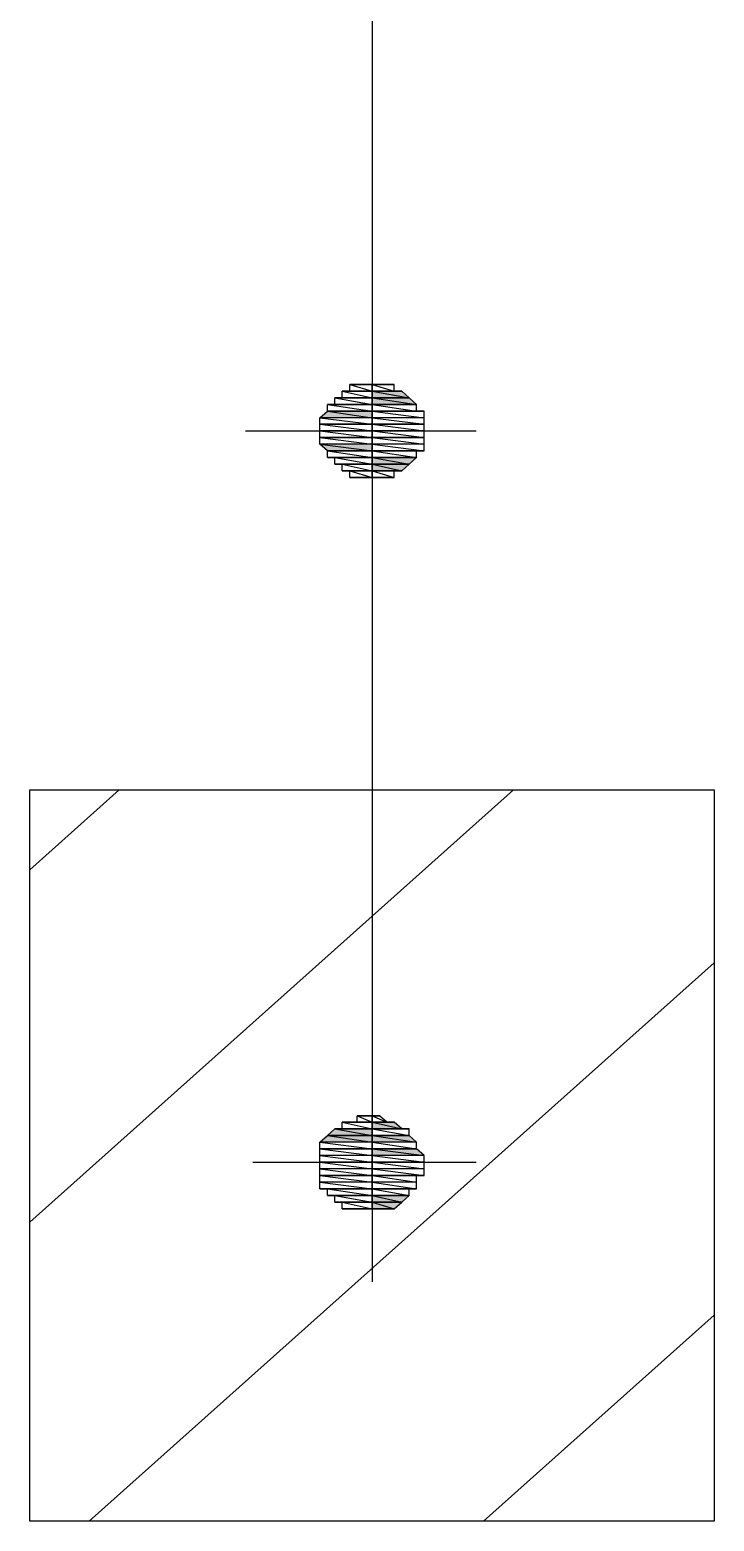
# Model space of a CAD drawing. Header units: millimetres. Extents: x 0 to 420, y 0 to 297.
# Drawn here: x 144.81 to 148.56, y 23 to 31.16 of the extents above; entities that cross this region are included whole.
import ezdxf

# ---------------------------------------------------------------- set-up
doc = ezdxf.new("R2010")
doc.units = ezdxf.units.MM

# ---------------------------------------------------------------- blocks, each defined once
blk = doc.blocks.new('0_TCM_4503_AIVD_AD_NOTE_BLOCK-43783565-2284')
at = {"linetype": 'Continuous'}
for points in [[(146.687, 29.1861), (146.8907, 29.1498), (146.85, 29.1861)], [(146.687, 29.1498), (146.8907, 29.1498), (146.687, 29.1861)], [(146.687, 29.1498), (146.9315, 29.1134), (146.8907, 29.1498)], [(146.687, 29.1134), (146.9315, 29.1134), (146.687, 29.1498)], [(146.4018, 29.0406), (146.687, 29.0406), (146.4425, 29.077)], [(146.4425, 29.077), (146.687, 29.0406), (146.687, 29.077)], [(146.4018, 28.895), (146.687, 28.8586), (146.687, 28.895)], [(146.4425, 28.8586), (146.687, 28.8586), (146.4018, 28.895)], [(146.687, 28.8223), (146.8907, 28.7859), (146.9315, 28.8223)], [(146.687, 28.7859), (146.8907, 28.7859), (146.687, 28.8223)], [(146.687, 28.7859), (146.85, 28.7495), (146.8907, 28.7859)], [(146.687, 28.7495), (146.85, 28.7495), (146.687, 28.7859)], [(146.4425, 25.1106), (146.687, 25.1106), (146.4833, 25.147)], [(146.4833, 25.147), (146.687, 25.1106), (146.687, 25.147)], [(146.687, 25.1833), (146.85, 25.147), (146.8092, 25.1833)], [(146.687, 25.147), (146.85, 25.147), (146.687, 25.1833)], [(146.4018, 25.0742), (146.687, 25.0742), (146.4425, 25.1106)], [(146.4425, 25.1106), (146.687, 25.0742), (146.687, 25.1106)], [(146.687, 25.1106), (146.9315, 25.0742), (146.8907, 25.1106)], [(146.687, 25.0742), (146.9315, 25.0742), (146.687, 25.1106)], [(146.687, 25.0378), (146.9722, 25.0014), (146.9315, 25.0378)], [(146.687, 25.0014), (146.9722, 25.0014), (146.687, 25.0378)], [(146.687, 24.7831), (146.85, 24.7467), (146.8907, 24.7831)], [(146.687, 24.7467), (146.85, 24.7467), (146.687, 24.7831)], [(146.687, 24.7467), (146.8092, 24.7103), (146.85, 24.7467)], [(146.687, 24.7103), (146.8092, 24.7103), (146.687, 24.7467)]]:
    blk.add_hatch(color=7, dxfattribs=at).paths.add_polyline_path(points)
at = {"color": 7, "linetype": 'Continuous'}
for p, q in [((146.687, 37.6284), (146.687, 24.31)), ((146.524, 29.1498), (146.4833, 29.1498)), ((146.4833, 29.1498), (146.687, 29.1498)), ((146.687, 29.1498), (146.4833, 29.1498)), ((146.4833, 29.1498), (146.687, 29.1134)), ((146.4833, 29.1498), (146.687, 29.1134)), ((146.4833, 29.1134), (146.4833, 29.1498)), ((146.5648, 29.1861), (146.524, 29.1861)), ((146.524, 29.1861), (146.687, 29.1861)), ((146.687, 29.1861), (146.524, 29.1861)), ((146.524, 29.1861), (146.687, 29.1498)), ((146.524, 29.1861), (146.687, 29.1498)), ((146.524, 29.1498), (146.524, 29.1861)), ((146.687, 29.1498), (146.524, 29.1498)), ((146.687, 29.1498), (146.524, 29.1498)), ((146.524, 29.1498), (146.687, 29.1498)), ((146.687, 29.1498), (146.524, 29.1498)), ((146.687, 29.2225), (146.5648, 29.2225)), ((146.5648, 29.2225), (146.6055, 29.2225)), ((146.687, 29.2225), (146.5648, 29.2225)), ((146.5648, 29.2225), (146.687, 29.1861)), ((146.5648, 29.2225), (146.687, 29.1861)), ((146.5648, 29.1861), (146.5648, 29.2225)), ((146.687, 29.1861), (146.5648, 29.1861)), ((146.687, 29.1861), (146.5648, 29.1861)), ((146.5648, 29.1861), (146.687, 29.1861)), ((146.687, 29.1861), (146.5648, 29.1861)), ((146.6463, 29.2225), (146.6055, 29.2225)), ((146.6055, 29.2225), (146.687, 29.2225)), ((146.687, 29.2225), (146.6055, 29.2225)), ((146.6055, 29.2225), (146.687, 29.2225)), ((146.6055, 29.2225), (146.687, 29.2225)), ((146.6463, 29.2225), (146.687, 29.2225)), ((146.687, 29.2225), (146.6463, 29.2225)), ((146.6463, 29.2225), (146.687, 29.2225)), ((146.687, 29.2225), (146.6463, 29.2225)), ((146.687, 29.2225), (146.6463, 29.2225)), ((146.6463, 29.2225), (146.687, 29.2225)), ((146.687, 29.2225), (146.6463, 29.2225)), ((146.6463, 29.2225), (146.687, 29.2225)), ((146.687, 29.2225), (146.6463, 29.2225)), ((146.687, 29.2225), (146.7277, 29.2225)), ((146.7277, 29.2225), (146.687, 29.2225)), ((146.7685, 29.2225), (146.687, 29.2225)), ((146.687, 29.2225), (146.7685, 29.2225)), ((146.687, 29.2225), (146.7685, 29.2225)), ((146.7685, 29.2225), (146.687, 29.2225)), ((146.7685, 29.2225), (146.687, 29.2225)), ((146.687, 29.2225), (146.7685, 29.2225)), ((146.7685, 29.2225), (146.687, 29.2225)), ((146.687, 29.2225), (146.7277, 29.2225)), ((146.8092, 29.2225), (146.687, 29.2225)), ((146.687, 29.2225), (146.8092, 29.2225)), ((146.8092, 29.2225), (146.687, 29.2225)), ((146.687, 29.2225), (146.7685, 29.2225)), ((146.8092, 29.2225), (146.687, 29.2225)), ((146.687, 29.2225), (146.8092, 29.1861)), ((146.687, 29.2225), (146.8092, 29.1861)), ((146.687, 29.1861), (146.687, 29.2225)), ((146.687, 29.1861), (146.687, 29.2225)), ((146.8092, 29.1861), (146.687, 29.1861)), ((146.85, 29.1861), (146.687, 29.1861)), ((146.687, 29.1861), (146.85, 29.1861)), ((146.85, 29.1861), (146.687, 29.1861)), ((146.687, 29.1861), (146.8092, 29.1861)), ((146.85, 29.1861), (146.687, 29.1861)), ((146.687, 29.1861), (146.8907, 29.1498)), ((146.687, 29.1861), (146.8907, 29.1498)), ((146.687, 29.1498), (146.687, 29.1861)), ((146.687, 29.1498), (146.687, 29.1861)), ((146.8907, 29.1498), (146.687, 29.1498)), ((146.8907, 29.1498), (146.687, 29.1498)), ((146.687, 29.1498), (146.8907, 29.1498)), ((146.687, 29.1498), (146.8907, 29.1498)), ((146.8907, 29.1498), (146.687, 29.1498)), ((146.8907, 29.1498), (146.687, 29.1498)), ((146.687, 29.1498), (146.9315, 29.1134)), ((146.687, 29.1498), (146.9315, 29.1134)), ((146.687, 29.1134), (146.687, 29.1498)), ((146.687, 29.1134), (146.687, 29.1498)), ((146.7277, 29.2225), (146.7685, 29.2225)), ((146.7685, 29.2225), (146.8092, 29.2225)), ((146.8092, 29.1861), (146.8092, 29.2225)), ((146.8092, 29.1861), (146.85, 29.1861)), ((146.8907, 29.1498), (146.85, 29.1861)), ((146.9315, 29.1134), (146.8907, 29.1498)), ((146.4018, 29.0406), (146.4425, 29.077)), ((146.4833, 29.1134), (146.4425, 29.1134)), ((146.4425, 29.1134), (146.687, 29.1134)), ((146.687, 29.1134), (146.4425, 29.1134)), ((146.4425, 29.1134), (146.687, 29.077)), ((146.4425, 29.1134), (146.687, 29.077)), ((146.4425, 29.077), (146.4425, 29.1134)), ((146.687, 29.077), (146.4425, 29.077)), ((146.687, 29.077), (146.4425, 29.077)), ((146.4425, 29.077), (146.687, 29.077)), ((146.4425, 29.077), (146.687, 29.077)), ((146.687, 29.077), (146.4425, 29.077)), ((146.687, 29.077), (146.4425, 29.077)), ((146.4425, 29.077), (146.687, 29.0406)), ((146.4425, 29.077), (146.687, 29.0406)), ((146.687, 29.1134), (146.4833, 29.1134)), ((146.687, 29.1134), (146.4833, 29.1134)), ((146.4833, 29.1134), (146.687, 29.1134)), ((146.687, 29.1134), (146.4833, 29.1134)), ((146.9315, 29.1134), (146.687, 29.1134)), ((146.9315, 29.1134), (146.687, 29.1134)), ((146.687, 29.1134), (146.9315, 29.1134)), ((146.687, 29.1134), (146.9315, 29.1134)), ((146.9315, 29.1134), (146.687, 29.1134)), ((146.9315, 29.1134), (146.687, 29.1134)), ((146.687, 29.1134), (146.9315, 29.077)), ((146.687, 29.1134), (146.9315, 29.077)), ((146.687, 29.077), (146.687, 29.1134)), ((146.687, 29.077), (146.687, 29.1134)), ((146.9315, 29.077), (146.687, 29.077)), ((146.9722, 29.077), (146.687, 29.077)), ((146.687, 29.077), (146.9722, 29.077)), ((146.9722, 29.077), (146.687, 29.077)), ((146.687, 29.077), (146.9315, 29.077)), ((146.9722, 29.077), (146.687, 29.077)), ((146.687, 29.077), (146.9722, 29.0406)), ((146.687, 29.077), (146.9722, 29.0406)), ((146.687, 29.0406), (146.687, 29.077)), ((146.687, 29.0406), (146.687, 29.077)), ((146.9315, 29.077), (146.9315, 29.1134)), ((146.9315, 29.077), (146.9722, 29.077)), ((146.9722, 29.0406), (146.9722, 29.077)), ((146.687, 29.0406), (146.4018, 29.0406)), ((146.687, 29.0406), (146.4018, 29.0406)), ((146.4018, 29.0406), (146.687, 29.0042)), ((146.4018, 29.0406), (146.687, 29.0042)), ((146.4018, 29.0042), (146.4018, 29.0406)), ((146.687, 29.0042), (146.4018, 29.0042)), ((146.4018, 29.0042), (146.687, 28.9678)), ((146.4018, 29.0042), (146.687, 28.9678)), ((146.4018, 28.9678), (146.4018, 29.0042)), ((146.687, 29.0042), (146.4018, 29.0042)), ((146.687, 29.0042), (146.4018, 29.0042)), ((146.4018, 29.0042), (146.687, 29.0042)), ((146.4018, 29.0042), (146.687, 29.0042)), ((146.687, 29.0042), (146.4018, 29.0042)), ((146.9722, 29.0406), (146.687, 29.0406)), ((146.9722, 29.0406), (146.687, 29.0406)), ((146.687, 29.0406), (146.9722, 29.0042)), ((146.687, 29.0406), (146.9722, 29.0042)), ((146.687, 29.0042), (146.687, 29.0406)), ((146.687, 29.0042), (146.687, 29.0406)), ((146.687, 28.9678), (146.687, 29.0042)), ((146.9722, 29.0042), (146.687, 29.0042)), ((146.9722, 29.0042), (146.687, 29.0042)), ((146.687, 29.0042), (146.9722, 29.0042)), ((146.687, 29.0042), (146.9722, 29.0042)), ((146.9722, 29.0042), (146.687, 29.0042)), ((146.9722, 29.0042), (146.687, 29.0042)), ((146.687, 29.0042), (146.9722, 28.9678)), ((146.687, 29.0042), (146.9722, 28.9678)), ((146.687, 28.9678), (146.687, 29.0042)), ((146.9722, 29.0042), (146.9722, 29.0406)), ((146.9722, 28.9678), (146.9722, 29.0042)), ((145.9943, 28.9678), (147.2574, 28.9678)), ((146.687, 28.9678), (146.4018, 28.9678)), ((146.687, 28.9678), (146.4018, 28.9678)), ((146.4018, 28.9678), (146.687, 28.9314)), ((146.4018, 28.9678), (146.687, 28.9314)), ((146.4018, 28.9314), (146.4018, 28.9678)), ((146.687, 28.9314), (146.4018, 28.9314)), ((146.687, 28.9314), (146.4018, 28.9314)), ((146.4018, 28.9314), (146.687, 28.9314)), ((146.4018, 28.9314), (146.687, 28.9314)), ((146.687, 28.9314), (146.4018, 28.9314)), ((146.687, 28.9314), (146.4018, 28.9314)), ((146.4018, 28.9314), (146.687, 28.895)), ((146.4018, 28.9314), (146.687, 28.895)), ((146.4018, 28.895), (146.4018, 28.9314)), ((146.687, 28.9314), (146.687, 28.9678)), ((146.9722, 28.9678), (146.687, 28.9678)), ((146.9722, 28.9678), (146.687, 28.9678)), ((146.687, 28.9678), (146.9722, 28.9314)), ((146.687, 28.9678), (146.9722, 28.9314)), ((146.687, 28.9314), (146.687, 28.9678)), ((146.687, 28.895), (146.687, 28.9314)), ((146.9722, 28.9314), (146.687, 28.9314)), ((146.9722, 28.9314), (146.687, 28.9314)), ((146.687, 28.9314), (146.9722, 28.9314)), ((146.687, 28.9314), (146.9722, 28.9314)), ((146.9722, 28.9314), (146.687, 28.9314)), ((146.9722, 28.9314), (146.687, 28.9314)), ((146.687, 28.9314), (146.9722, 28.895)), ((146.687, 28.9314), (146.9722, 28.895)), ((146.687, 28.895), (146.687, 28.9314)), ((146.9722, 28.9314), (146.9722, 28.9678)), ((146.9722, 28.895), (146.9722, 28.9314)), ((146.687, 28.895), (146.4018, 28.895)), ((146.687, 28.895), (146.4018, 28.895)), ((146.4018, 28.895), (146.687, 28.8586)), ((146.4018, 28.895), (146.687, 28.8586)), ((146.4425, 28.8586), (146.4018, 28.895)), ((146.687, 28.8586), (146.4425, 28.8586)), ((146.687, 28.8586), (146.4425, 28.8586)), ((146.4425, 28.8586), (146.687, 28.8586)), ((146.4425, 28.8586), (146.687, 28.8586)), ((146.687, 28.8586), (146.4425, 28.8586)), ((146.687, 28.8586), (146.4425, 28.8586)), ((146.4425, 28.8586), (146.687, 28.8223)), ((146.4425, 28.8586), (146.687, 28.8223)), ((146.4425, 28.8223), (146.4425, 28.8586)), ((146.687, 28.8223), (146.4425, 28.8223)), ((146.687, 28.8223), (146.4425, 28.8223)), ((146.4425, 28.8223), (146.4833, 28.8223)), ((146.4425, 28.8223), (146.687, 28.8223)), ((146.687, 28.8223), (146.4425, 28.8223)), ((146.4833, 28.8223), (146.687, 28.8223)), ((146.687, 28.8223), (146.4833, 28.8223)), ((146.4833, 28.8223), (146.687, 28.7859)), ((146.4833, 28.8223), (146.687, 28.7859)), ((146.4833, 28.7859), (146.4833, 28.8223)), ((146.687, 28.8586), (146.687, 28.895)), ((146.9722, 28.895), (146.687, 28.895)), ((146.9722, 28.895), (146.687, 28.895)), ((146.687, 28.895), (146.9722, 28.8586)), ((146.687, 28.895), (146.9722, 28.8586)), ((146.687, 28.8586), (146.687, 28.895)), ((146.687, 28.8223), (146.687, 28.8586)), ((146.9722, 28.8586), (146.687, 28.8586)), ((146.9315, 28.8586), (146.687, 28.8586)), ((146.687, 28.8586), (146.9315, 28.8586)), ((146.9315, 28.8586), (146.687, 28.8586)), ((146.687, 28.8586), (146.9722, 28.8586)), ((146.9315, 28.8586), (146.687, 28.8586)), ((146.687, 28.8586), (146.9315, 28.8223)), ((146.687, 28.8586), (146.9315, 28.8223)), ((146.687, 28.8223), (146.687, 28.8586)), ((146.687, 28.7859), (146.687, 28.8223)), ((146.9315, 28.8223), (146.687, 28.8223)), ((146.9315, 28.8223), (146.687, 28.8223)), ((146.687, 28.8223), (146.9315, 28.8223)), ((146.687, 28.8223), (146.9315, 28.8223)), ((146.9315, 28.8223), (146.687, 28.8223)), ((146.9315, 28.8223), (146.687, 28.8223)), ((146.687, 28.8223), (146.8907, 28.7859)), ((146.687, 28.8223), (146.8907, 28.7859)), ((146.687, 28.7859), (146.687, 28.8223)), ((146.8907, 28.7859), (146.9315, 28.8223)), ((146.9722, 28.8586), (146.9315, 28.8586)), ((146.9315, 28.8223), (146.9315, 28.8586)), ((146.9722, 28.8586), (146.9722, 28.895)), ((146.687, 28.7859), (146.4833, 28.7859)), ((146.687, 28.7859), (146.4833, 28.7859)), ((146.4833, 28.7859), (146.524, 28.7859)), ((146.4833, 28.7859), (146.687, 28.7859)), ((146.687, 28.7859), (146.4833, 28.7859)), ((146.524, 28.7859), (146.687, 28.7859)), ((146.687, 28.7859), (146.524, 28.7859)), ((146.524, 28.7859), (146.687, 28.7495)), ((146.524, 28.7859), (146.687, 28.7495)), ((146.524, 28.7495), (146.524, 28.7859)), ((146.687, 28.7495), (146.524, 28.7495)), ((146.687, 28.7495), (146.524, 28.7495)), ((146.524, 28.7495), (146.5648, 28.7495)), ((146.524, 28.7495), (146.687, 28.7495)), ((146.687, 28.7495), (146.524, 28.7495)), ((146.5648, 28.7495), (146.687, 28.7495)), ((146.687, 28.7495), (146.5648, 28.7495)), ((146.5648, 28.7495), (146.687, 28.7131)), ((146.5648, 28.7495), (146.687, 28.7131)), ((146.5648, 28.7131), (146.5648, 28.7495)), ((146.687, 28.7495), (146.687, 28.7859)), ((146.8907, 28.7859), (146.687, 28.7859)), ((146.8907, 28.7859), (146.687, 28.7859)), ((146.687, 28.7859), (146.8907, 28.7859)), ((146.687, 28.7859), (146.8907, 28.7859)), ((146.8907, 28.7859), (146.687, 28.7859)), ((146.8907, 28.7859), (146.687, 28.7859)), ((146.687, 28.7859), (146.85, 28.7495)), ((146.687, 28.7859), (146.85, 28.7495)), ((146.687, 28.7495), (146.687, 28.7859)), ((146.687, 28.7131), (146.687, 28.7495)), ((146.85, 28.7495), (146.687, 28.7495)), ((146.8092, 28.7495), (146.687, 28.7495)), ((146.687, 28.7495), (146.8092, 28.7495)), ((146.8092, 28.7495), (146.687, 28.7495)), ((146.687, 28.7495), (146.85, 28.7495)), ((146.8092, 28.7495), (146.687, 28.7495)), ((146.687, 28.7495), (146.8092, 28.7131)), ((146.687, 28.7495), (146.8092, 28.7131)), ((146.687, 28.7131), (146.687, 28.7495)), ((146.85, 28.7495), (146.8092, 28.7495)), ((146.8092, 28.7131), (146.8092, 28.7495)), ((146.85, 28.7495), (146.8907, 28.7859)), ((146.687, 28.7131), (146.5648, 28.7131)), ((146.687, 28.7131), (146.5648, 28.7131)), ((146.5648, 28.7131), (146.6055, 28.7131)), ((146.5648, 28.7131), (146.687, 28.7131)), ((146.687, 28.7131), (146.5648, 28.7131)), ((146.6055, 28.7131), (146.687, 28.7131)), ((146.687, 28.7131), (146.6055, 28.7131)), ((146.6055, 28.7131), (146.687, 28.7131)), ((146.6055, 28.7131), (146.687, 28.7131)), ((146.6463, 28.7131), (146.6055, 28.7131)), ((146.687, 28.7131), (146.6463, 28.7131)), ((146.687, 28.7131), (146.6463, 28.7131)), ((146.6463, 28.7131), (146.687, 28.7131)), ((146.6463, 28.7131), (146.687, 28.7131)), ((146.687, 28.7131), (146.6463, 28.7131)), ((146.687, 28.7131), (146.6463, 28.7131)), ((146.6463, 28.7131), (146.687, 28.7131)), ((146.8092, 28.7131), (146.687, 28.7131)), ((146.7685, 28.7131), (146.687, 28.7131)), ((146.687, 28.7131), (146.7685, 28.7131)), ((146.687, 28.7131), (146.7685, 28.7131)), ((146.7685, 28.7131), (146.687, 28.7131)), ((146.7685, 28.7131), (146.687, 28.7131)), ((146.687, 28.7131), (146.7685, 28.7131)), ((146.7685, 28.7131), (146.687, 28.7131)), ((146.687, 28.7131), (146.8092, 28.7131)), ((146.687, 28.7131), (146.7277, 28.7131)), ((146.7277, 28.7131), (146.687, 28.7131)), ((146.7277, 28.7131), (146.687, 28.7131)), ((146.687, 28.7131), (146.7277, 28.7131)), ((146.7277, 28.7131), (146.687, 28.7131)), ((146.687, 28.7131), (146.7685, 28.7131)), ((146.7685, 28.7131), (146.7277, 28.7131)), ((146.8092, 28.7131), (146.7685, 28.7131)), ((144.8127, 24.6375), (147.4612, 27.0028)), ((144.8127, 23), (144.8127, 27.0028)), ((144.8127, 27.0028), (148.5613, 27.0028)), ((144.8127, 26.5661), (145.3016, 27.0028)), ((148.5613, 27.0028), (148.5613, 23)), ((145.1387, 23), (148.5613, 26.0567)), ((146.4425, 25.1106), (146.4833, 25.147)), ((146.524, 25.147), (146.4833, 25.147)), ((146.4833, 25.147), (146.687, 25.147)), ((146.687, 25.147), (146.4833, 25.147)), ((146.4833, 25.147), (146.687, 25.147)), ((146.687, 25.147), (146.4833, 25.147)), ((146.4833, 25.147), (146.687, 25.147)), ((146.687, 25.147), (146.4833, 25.147)), ((146.4833, 25.147), (146.687, 25.1106)), ((146.4833, 25.147), (146.687, 25.1106)), ((146.687, 25.1833), (146.524, 25.1833)), ((146.524, 25.1833), (146.5648, 25.1833)), ((146.687, 25.1833), (146.524, 25.1833)), ((146.524, 25.1833), (146.687, 25.147)), ((146.524, 25.1833), (146.687, 25.147)), ((146.524, 25.147), (146.524, 25.1833)), ((146.687, 25.147), (146.524, 25.147)), ((146.687, 25.147), (146.524, 25.147)), ((146.524, 25.147), (146.687, 25.147)), ((146.687, 25.147), (146.524, 25.147)), ((146.6055, 25.1833), (146.5648, 25.1833)), ((146.5648, 25.1833), (146.687, 25.1833)), ((146.687, 25.1833), (146.5648, 25.1833)), ((146.5648, 25.1833), (146.687, 25.1833)), ((146.5648, 25.1833), (146.687, 25.1833)), ((146.687, 25.2197), (146.6055, 25.2197)), ((146.6055, 25.2197), (146.6463, 25.2197)), ((146.687, 25.2197), (146.6055, 25.2197)), ((146.6055, 25.2197), (146.687, 25.1833)), ((146.6055, 25.2197), (146.687, 25.1833)), ((146.6055, 25.1833), (146.6055, 25.2197)), ((146.687, 25.1833), (146.6055, 25.1833)), ((146.687, 25.1833), (146.6055, 25.1833)), ((146.6055, 25.1833), (146.687, 25.1833)), ((146.687, 25.1833), (146.6055, 25.1833)), ((146.6463, 25.2197), (146.687, 25.2197)), ((146.687, 25.2197), (146.6463, 25.2197)), ((146.6463, 25.2197), (146.687, 25.2197)), ((146.6463, 25.2197), (146.687, 25.2197)), ((146.687, 25.2197), (146.6463, 25.2197)), ((146.687, 25.1833), (146.687, 25.2197)), ((146.687, 25.2197), (146.7277, 25.2197)), ((146.7277, 25.2197), (146.687, 25.2197)), ((146.7277, 25.2197), (146.687, 25.2197)), ((146.687, 25.2197), (146.7277, 25.2197)), ((146.7277, 25.2197), (146.687, 25.2197)), ((146.687, 25.2197), (146.7685, 25.1833)), ((146.687, 25.2197), (146.7685, 25.1833)), ((146.687, 25.1833), (146.687, 25.2197)), ((146.687, 25.147), (146.687, 25.1833)), ((146.7685, 25.1833), (146.687, 25.1833)), ((146.7685, 25.1833), (146.687, 25.1833)), ((146.687, 25.1833), (146.7685, 25.1833)), ((146.687, 25.1833), (146.7685, 25.1833)), ((146.7685, 25.1833), (146.687, 25.1833)), ((146.8092, 25.1833), (146.687, 25.1833)), ((146.687, 25.1833), (146.8092, 25.1833)), ((146.8092, 25.1833), (146.687, 25.1833)), ((146.687, 25.1833), (146.7685, 25.1833)), ((146.8092, 25.1833), (146.687, 25.1833)), ((146.687, 25.1833), (146.85, 25.147)), ((146.687, 25.1833), (146.85, 25.147)), ((146.687, 25.147), (146.687, 25.1833)), ((146.687, 25.1106), (146.687, 25.147)), ((146.85, 25.147), (146.687, 25.147)), ((146.85, 25.147), (146.687, 25.147)), ((146.687, 25.147), (146.85, 25.147)), ((146.687, 25.147), (146.85, 25.147)), ((146.85, 25.147), (146.687, 25.147)), ((146.8907, 25.147), (146.687, 25.147)), ((146.687, 25.147), (146.8907, 25.147)), ((146.8907, 25.147), (146.687, 25.147)), ((146.687, 25.147), (146.85, 25.147)), ((146.8907, 25.147), (146.687, 25.147)), ((146.687, 25.147), (146.8907, 25.1106)), ((146.687, 25.147), (146.8907, 25.1106)), ((146.687, 25.1106), (146.687, 25.147)), ((146.7685, 25.1833), (146.7277, 25.2197)), ((146.7685, 25.1833), (146.8092, 25.1833)), ((146.85, 25.147), (146.8092, 25.1833)), ((146.85, 25.147), (146.8907, 25.147)), ((146.8907, 25.1106), (146.8907, 25.147)), ((146.4018, 25.0742), (146.4425, 25.1106)), ((146.687, 25.0742), (146.4018, 25.0742)), ((146.687, 25.0742), (146.4018, 25.0742)), ((146.4018, 25.0742), (146.687, 25.0378)), ((146.4018, 25.0742), (146.687, 25.0378)), ((146.4018, 25.0378), (146.4018, 25.0742)), ((146.687, 25.1106), (146.4425, 25.1106)), ((146.687, 25.1106), (146.4425, 25.1106)), ((146.4425, 25.1106), (146.687, 25.1106)), ((146.4425, 25.1106), (146.687, 25.1106)), ((146.687, 25.1106), (146.4425, 25.1106)), ((146.687, 25.1106), (146.4425, 25.1106)), ((146.4425, 25.1106), (146.687, 25.0742)), ((146.4425, 25.1106), (146.687, 25.0742)), ((146.687, 25.0742), (146.687, 25.1106)), ((146.8907, 25.1106), (146.687, 25.1106)), ((146.8907, 25.1106), (146.687, 25.1106)), ((146.687, 25.1106), (146.8907, 25.1106)), ((146.687, 25.1106), (146.8907, 25.1106)), ((146.8907, 25.1106), (146.687, 25.1106)), ((146.8907, 25.1106), (146.687, 25.1106)), ((146.687, 25.1106), (146.9315, 25.0742)), ((146.687, 25.1106), (146.9315, 25.0742)), ((146.687, 25.0742), (146.687, 25.1106)), ((146.687, 25.0378), (146.687, 25.0742)), ((146.9315, 25.0742), (146.687, 25.0742)), ((146.9315, 25.0742), (146.687, 25.0742)), ((146.687, 25.0742), (146.9315, 25.0378)), ((146.687, 25.0742), (146.9315, 25.0378)), ((146.687, 25.0378), (146.687, 25.0742)), ((146.9315, 25.0742), (146.8907, 25.1106)), ((146.9315, 25.0378), (146.9315, 25.0742)), ((146.687, 25.0378), (146.4018, 25.0378)), ((146.687, 25.0378), (146.4018, 25.0378)), ((146.4018, 25.0378), (146.687, 25.0378)), ((146.4018, 25.0378), (146.687, 25.0378)), ((146.687, 25.0378), (146.4018, 25.0378)), ((146.687, 25.0378), (146.4018, 25.0378)), ((146.4018, 25.0378), (146.687, 25.0014)), ((146.4018, 25.0378), (146.687, 25.0014)), ((146.4018, 25.0014), (146.4018, 25.0378)), ((146.687, 25.0014), (146.4018, 25.0014)), ((146.687, 25.0014), (146.4018, 25.0014)), ((146.4018, 25.0014), (146.687, 24.965)), ((146.4018, 25.0014), (146.687, 24.965)), ((146.4018, 24.965), (146.4018, 25.0014)), ((146.687, 25.0014), (146.687, 25.0378)), ((146.9315, 25.0378), (146.687, 25.0378)), ((146.9315, 25.0378), (146.687, 25.0378)), ((146.687, 25.0378), (146.9315, 25.0378)), ((146.687, 25.0378), (146.9315, 25.0378)), ((146.9315, 25.0378), (146.687, 25.0378)), ((146.9315, 25.0378), (146.687, 25.0378)), ((146.687, 25.0378), (146.9722, 25.0014)), ((146.687, 25.0378), (146.9722, 25.0014)), ((146.687, 25.0014), (146.687, 25.0378)), ((146.687, 24.965), (146.687, 25.0014)), ((146.9722, 25.0014), (146.687, 25.0014)), ((146.9722, 25.0014), (146.687, 25.0014)), ((146.687, 25.0014), (146.9722, 24.965)), ((146.687, 25.0014), (146.9722, 24.965)), ((146.687, 24.965), (146.687, 25.0014)), ((146.9722, 25.0014), (146.9315, 25.0378)), ((146.9722, 24.965), (146.9722, 25.0014)), ((146.0351, 24.965), (147.2574, 24.965)), ((146.687, 24.965), (146.4018, 24.965)), ((146.687, 24.965), (146.4018, 24.965)), ((146.4018, 24.965), (146.687, 24.965)), ((146.4018, 24.965), (146.687, 24.965)), ((146.687, 24.965), (146.4018, 24.965)), ((146.687, 24.965), (146.4018, 24.965)), ((146.4018, 24.965), (146.687, 24.9286)), ((146.4018, 24.965), (146.687, 24.9286)), ((146.4018, 24.9286), (146.4018, 24.965)), ((146.687, 24.9286), (146.4018, 24.9286)), ((146.687, 24.9286), (146.4018, 24.9286)), ((146.4018, 24.9286), (146.687, 24.8922)), ((146.4018, 24.9286), (146.687, 24.8922)), ((146.4018, 24.8922), (146.4018, 24.9286)), ((146.687, 24.9286), (146.687, 24.965)), ((146.9722, 24.965), (146.687, 24.965)), ((146.9722, 24.965), (146.687, 24.965)), ((146.687, 24.965), (146.9722, 24.965)), ((146.687, 24.965), (146.9722, 24.965)), ((146.9722, 24.965), (146.687, 24.965)), ((146.9722, 24.965), (146.687, 24.965)), ((146.687, 24.965), (146.9722, 24.9286)), ((146.687, 24.965), (146.9722, 24.9286)), ((146.687, 24.9286), (146.687, 24.965)), ((146.687, 24.8922), (146.687, 24.9286)), ((146.9722, 24.9286), (146.687, 24.9286)), ((146.9722, 24.9286), (146.687, 24.9286)), ((146.687, 24.9286), (146.9722, 24.8922)), ((146.687, 24.9286), (146.9722, 24.8922)), ((146.687, 24.8922), (146.687, 24.9286)), ((146.9722, 24.9286), (146.9722, 24.965)), ((146.9722, 24.8922), (146.9722, 24.9286)), ((146.687, 24.8922), (146.4018, 24.8922)), ((146.687, 24.8922), (146.4018, 24.8922)), ((146.4018, 24.8922), (146.687, 24.8922)), ((146.4018, 24.8922), (146.687, 24.8922)), ((146.687, 24.8922), (146.4018, 24.8922)), ((146.687, 24.8922), (146.4018, 24.8922)), ((146.4018, 24.8922), (146.687, 24.8558)), ((146.4018, 24.8922), (146.687, 24.8558)), ((146.4018, 24.8558), (146.4018, 24.8922)), ((146.687, 24.8558), (146.4018, 24.8558)), ((146.687, 24.8558), (146.4018, 24.8558)), ((146.4018, 24.8558), (146.687, 24.8195)), ((146.4018, 24.8558), (146.687, 24.8195)), ((146.4018, 24.8195), (146.4018, 24.8558)), ((146.687, 24.8195), (146.4018, 24.8195)), ((146.687, 24.8195), (146.4018, 24.8195)), ((146.4018, 24.8195), (146.4425, 24.8195)), ((146.4018, 24.8195), (146.687, 24.8195)), ((146.687, 24.8195), (146.4018, 24.8195)), ((146.4425, 24.8195), (146.687, 24.8195)), ((146.687, 24.8195), (146.4425, 24.8195)), ((146.4425, 24.8195), (146.687, 24.7831)), ((146.4425, 24.8195), (146.687, 24.7831)), ((146.4425, 24.7831), (146.4425, 24.8195)), ((146.687, 24.8558), (146.687, 24.8922)), ((146.9722, 24.8922), (146.687, 24.8922)), ((146.9315, 24.8922), (146.687, 24.8922)), ((146.687, 24.8922), (146.9315, 24.8922)), ((146.9315, 24.8922), (146.687, 24.8922)), ((146.687, 24.8922), (146.9722, 24.8922)), ((146.9315, 24.8922), (146.687, 24.8922)), ((146.687, 24.8922), (146.9315, 24.8558)), ((146.687, 24.8922), (146.9315, 24.8558)), ((146.687, 24.8558), (146.687, 24.8922)), ((146.687, 24.8195), (146.687, 24.8558)), ((146.9315, 24.8558), (146.687, 24.8558)), ((146.9315, 24.8558), (146.687, 24.8558)), ((146.687, 24.8558), (146.9315, 24.8195)), ((146.687, 24.8558), (146.9315, 24.8195)), ((146.687, 24.8195), (146.687, 24.8558)), ((146.8907, 24.8195), (146.687, 24.8195)), ((146.687, 24.8195), (146.8907, 24.7831)), ((146.687, 24.8195), (146.8907, 24.7831)), ((146.687, 24.7831), (146.687, 24.8195)), ((146.687, 24.7831), (146.687, 24.8195)), ((146.9315, 24.8195), (146.687, 24.8195)), ((146.8907, 24.8195), (146.687, 24.8195)), ((146.687, 24.8195), (146.8907, 24.8195)), ((146.8907, 24.8195), (146.687, 24.8195)), ((146.687, 24.8195), (146.9315, 24.8195)), ((146.8907, 24.7831), (146.8907, 24.8195)), ((146.9315, 24.8195), (146.8907, 24.8195)), ((146.9722, 24.8922), (146.9315, 24.8922)), ((146.9315, 24.8558), (146.9315, 24.8922)), ((146.9315, 24.8195), (146.9315, 24.8558)), ((146.687, 24.7831), (146.4425, 24.7831)), ((146.687, 24.7831), (146.4425, 24.7831)), ((146.4425, 24.7831), (146.4833, 24.7831)), ((146.4425, 24.7831), (146.687, 24.7831)), ((146.687, 24.7831), (146.4425, 24.7831)), ((146.4833, 24.7831), (146.687, 24.7831)), ((146.687, 24.7831), (146.4833, 24.7831)), ((146.4833, 24.7831), (146.687, 24.7467)), ((146.4833, 24.7831), (146.687, 24.7467)), ((146.4833, 24.7467), (146.4833, 24.7831)), ((146.687, 24.7467), (146.4833, 24.7467)), ((146.687, 24.7467), (146.4833, 24.7467)), ((146.4833, 24.7467), (146.524, 24.7467)), ((146.4833, 24.7467), (146.687, 24.7467)), ((146.687, 24.7467), (146.4833, 24.7467)), ((146.524, 24.7467), (146.687, 24.7467)), ((146.687, 24.7467), (146.524, 24.7467)), ((146.524, 24.7467), (146.687, 24.7103)), ((146.524, 24.7467), (146.687, 24.7103)), ((146.524, 24.7103), (146.524, 24.7467)), ((146.8907, 24.7831), (146.687, 24.7831)), ((146.8907, 24.7831), (146.687, 24.7831)), ((146.687, 24.7831), (146.8907, 24.7831)), ((146.687, 24.7831), (146.8907, 24.7831)), ((146.8907, 24.7831), (146.687, 24.7831)), ((146.8907, 24.7831), (146.687, 24.7831)), ((146.687, 24.7831), (146.85, 24.7467)), ((146.687, 24.7831), (146.85, 24.7467)), ((146.687, 24.7467), (146.687, 24.7831)), ((146.687, 24.7467), (146.687, 24.7831)), ((146.85, 24.7467), (146.687, 24.7467)), ((146.85, 24.7467), (146.687, 24.7467)), ((146.687, 24.7467), (146.85, 24.7467)), ((146.687, 24.7467), (146.85, 24.7467)), ((146.85, 24.7467), (146.687, 24.7467)), ((146.85, 24.7467), (146.687, 24.7467)), ((146.687, 24.7467), (146.8092, 24.7103)), ((146.687, 24.7467), (146.8092, 24.7103)), ((146.687, 24.7103), (146.687, 24.7467)), ((146.687, 24.7103), (146.687, 24.7467)), ((146.8092, 24.7103), (146.85, 24.7467)), ((146.85, 24.7467), (146.8907, 24.7831)), ((146.687, 24.7103), (146.524, 24.7103)), ((146.687, 24.7103), (146.524, 24.7103)), ((146.524, 24.7103), (146.5648, 24.7103)), ((146.524, 24.7103), (146.687, 24.7103)), ((146.687, 24.7103), (146.524, 24.7103)), ((146.5648, 24.7103), (146.687, 24.7103)), ((146.687, 24.7103), (146.5648, 24.7103)), ((146.5648, 24.7103), (146.687, 24.7103)), ((146.5648, 24.7103), (146.687, 24.7103)), ((146.6055, 24.7103), (146.5648, 24.7103)), ((146.687, 24.7103), (146.6055, 24.7103)), ((146.687, 24.7103), (146.6055, 24.7103)), ((146.6055, 24.7103), (146.687, 24.7103)), ((146.6055, 24.7103), (146.687, 24.7103)), ((146.687, 24.7103), (146.6055, 24.7103)), ((146.6463, 24.7103), (146.6055, 24.7103)), ((146.6055, 24.7103), (146.687, 24.7103)), ((146.6055, 24.7103), (146.687, 24.7103)), ((146.687, 24.7103), (146.6055, 24.7103)), ((146.687, 24.7103), (146.6463, 24.7103)), ((146.6463, 24.7103), (146.687, 24.7103)), ((146.687, 24.7103), (146.6463, 24.7103)), ((146.8092, 24.7103), (146.687, 24.7103)), ((146.7685, 24.7103), (146.687, 24.7103)), ((146.687, 24.7103), (146.7685, 24.7103)), ((146.687, 24.7103), (146.7685, 24.7103)), ((146.7685, 24.7103), (146.687, 24.7103)), ((146.7685, 24.7103), (146.687, 24.7103)), ((146.687, 24.7103), (146.7685, 24.7103)), ((146.7685, 24.7103), (146.687, 24.7103)), ((146.687, 24.7103), (146.8092, 24.7103)), ((146.7277, 24.7103), (146.687, 24.7103)), ((146.687, 24.7103), (146.7277, 24.7103)), ((146.7277, 24.7103), (146.687, 24.7103)), ((146.687, 24.7103), (146.7685, 24.7103)), ((146.687, 24.7103), (146.7277, 24.7103)), ((146.7277, 24.7103), (146.687, 24.7103)), ((146.7685, 24.7103), (146.7277, 24.7103)), ((146.8092, 24.7103), (146.7685, 24.7103)), ((147.2982, 23), (148.5613, 24.1281)), ((148.5613, 23), (144.8127, 23))]:
    blk.add_line(p, q, dxfattribs=at)

msp = doc.modelspace()

# ---------------------------------------------------------------- block references
msp.add_blockref('0_TCM_4503_AIVD_AD_NOTE_BLOCK-43783565-2284', (0, 0))

doc.saveas('drawing.dxf')
